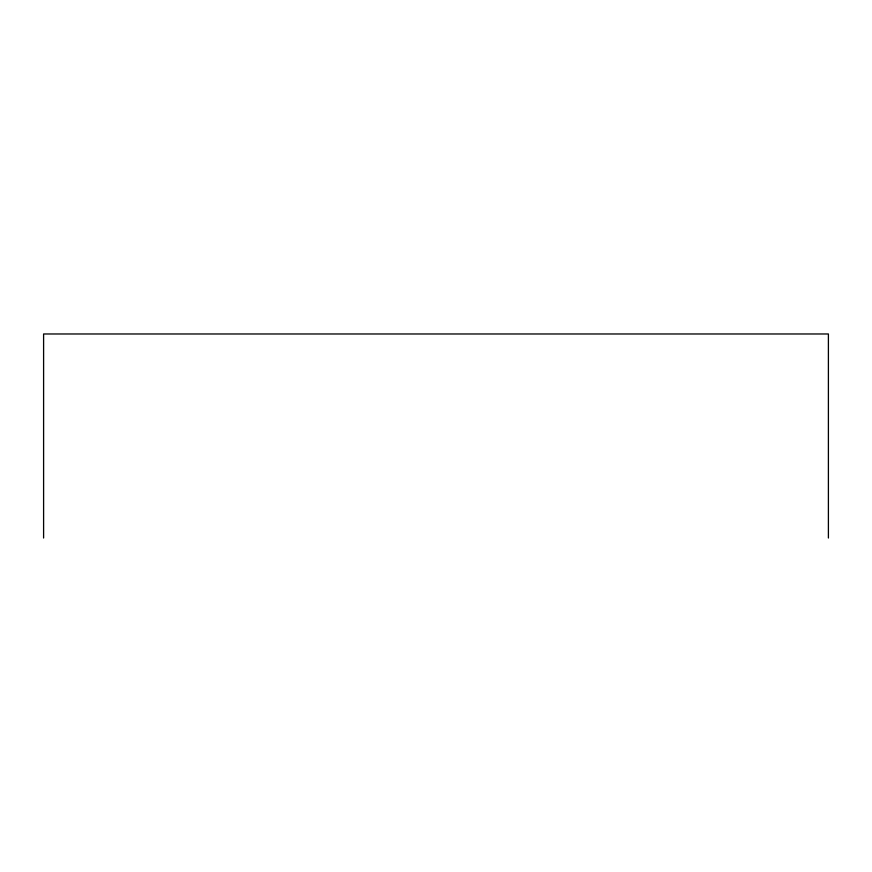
<?xml version="1.0" encoding="UTF-8"?>
<svg xmlns="http://www.w3.org/2000/svg" width="872" height="872" viewBox="0 0 872 872"><rect width="100%" height="100%" fill="white"/><g stroke="black" fill="none" stroke-linecap="round" stroke-linejoin="round"><path stroke-width="1.31" d="M828.4 538.024L828.4 333.976L43.6 333.976L43.6 538.024"/></g></svg>
